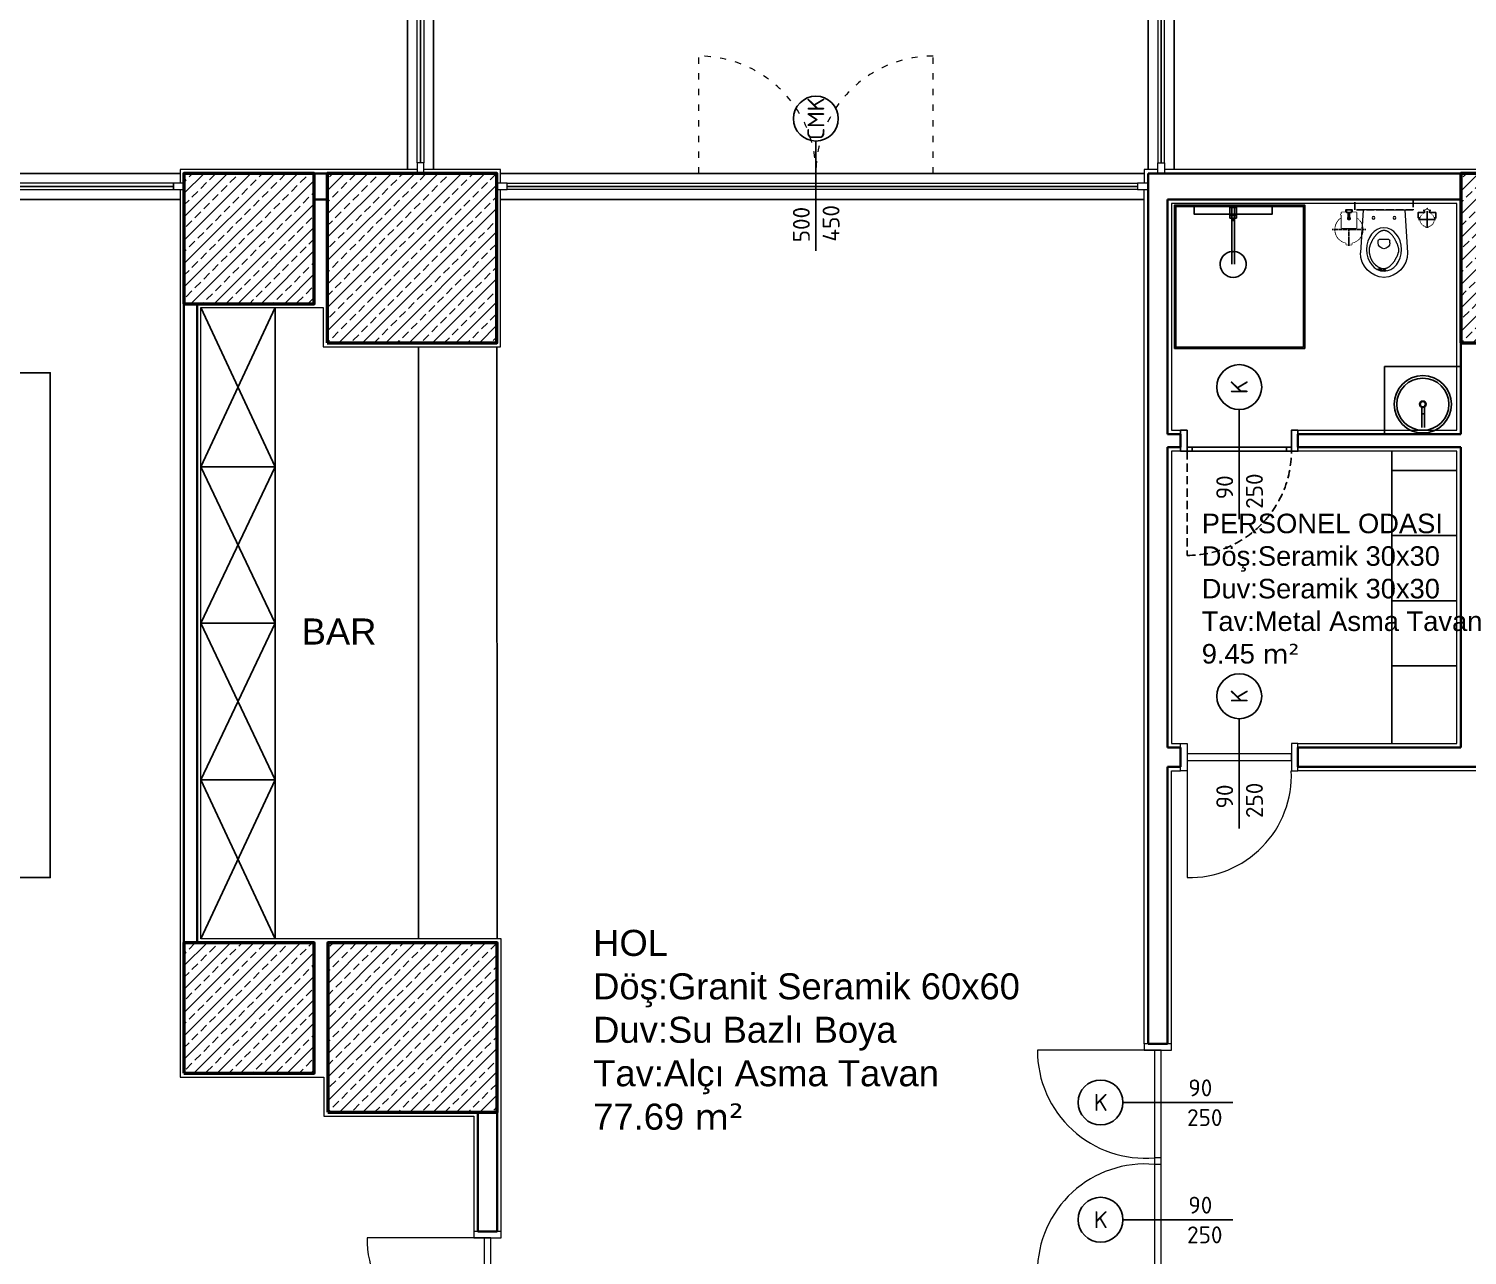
# Model space of a CAD drawing. Header units: millimetres. Extents: x 1443065 to 1517367, y 3763150 to 3779068.
# Drawn here: x 1500924 to 1502028, y 3768617 to 3769558 of the extents above; entities that cross this region are included whole.
import ezdxf
from ezdxf.enums import TextEntityAlignment as Align

# ---------------------------------------------------------------- set-up
doc = ezdxf.new("R2010")
doc.units = ezdxf.units.MM
doc.set_wipeout_variables(frame=1)
for name, pattern in [('ACAD_ISO02W100', [15, 12, -3]), ('ACAD_ISO03W100', [30, 12, -18]), ('HIDDEN', [9.525, 6.35, -3.175]), ('HIDDEN2', [0.1875, 0.125, -0.0625])]:
    doc.linetypes.add(name, pattern=pattern)
for name, color, linetype in [('1 tefriş 2', 8, 'Continuous'), ('1 vitrifiye', 141, 'Continuous'), ('1-Tefriş', 51, 'Continuous'), ('HATCH 1', 253, 'Continuous'), ('HIDDEN', 124, 'HIDDEN'), ('m-DOG_', 4, 'Continuous'), ('m-DOG_gor', 8, 'Continuous'), ('m-TAR_duvar', 8, 'Continuous'), ('m-TFR_vitrifiye', 1, 'Continuous'), ('m-YAZ_poz', 7, 'Continuous'), ('SANITARY', 152, 'Continuous'), ('SANITARY 1', 124, 'Continuous')]:
    doc.layers.add(name, color=color, linetype=linetype)
for name, color, linetype, lineweight in [('DUVAR', 2, 'Continuous', 35), ('MAHAL', 52, 'Continuous', 13), ('MERDIVEN', 4, 'Continuous', 20), ('SIVA', 3, 'Continuous', 9), ('TASIYICI', 170, 'Continuous', 50), ('TEFRIS', 165, 'Continuous', 15)]:
    doc.layers.add(name, color=color, linetype=linetype, lineweight=lineweight)
doc.styles.add('mono', font='isocpeur.ttf')
doc.styles.get("Standard").update_dxf_attribs({"font": 'arial.ttf'})
pattern_1 = [(45, (78491.543, -87954.948), (-8.98025612, 8.98025612), []), (45, (78500.523, -87954.948), (-8.98025612, 8.98025612), [6.35, -3.175])]

# ---------------------------------------------------------------- blocks, each defined once
blk = doc.blocks.new('m-penpoz')
blk.add_line((0, -1.625), (0, 0))
blk.add_circle((0, 0.332), 0.332)
blk.add_attdef('POZNO', text='', height=0.18).set_placement((0, 0.332), align=Align.MIDDLE)
blk.add_attdef('WIDTH', text='', height=0.18, rotation=90).set_placement((0, -1.625), align=Align.BOTTOM_LEFT)
blk.add_attdef('HEIGHT', text='', height=0.18, rotation=90).set_placement((0.069, -1.625), align=Align.TOP_LEFT)
blk = doc.blocks.new('A$C00621B5F')
at = {"layer": 'HATCH 1'}
for points in [[(57, -100), (-57, -100)], [(57, -101), (-57, -101)], [(57, -102), (-57, -102)], [(57, -104), (-57, -104)], [(57, -107), (-57, -107)], [(57, -110), (-57, -110)], [(57, -115), (-57, -115)], [(57, -122), (-57, -122)]]:
    blk.add_lwpolyline(points, dxfattribs=at)
at = {"layer": 'SANITARY'}
blk.add_lwpolyline([(-20, -20), (-20, 0), (20, 0), (20, -20), (57, -20), (57, -140), (-57, -140), (-57, -40), (-59, -40, -1), (-59, -32), (-57, -32), (-57, -20)], format="xyb", close=True, dxfattribs=at)
at = {"layer": 'SANITARY 1'}
for points in [[(-20, -20), (-20, -20), (-20, 0), (20, 0), (20, -20), (0, -20)], [(-59, -32), (-57, -32)], [(-59, -40), (-57, -40)], [(-57, -32), (-19, -32)], [(-19, -40), (-57, -40)], [(-2, -53), (0, -20), (0, -10), (-20, -10), (-20, -20), (-18, -53)], [(-1, -32), (54, -32), (54, -40), (-1, -40)]]:
    blk.add_lwpolyline(points, dxfattribs=at)
blk.add_circle((-10, -62), 12.5, dxfattribs=at)
blk.add_arc((-59, -36), 4, 90, 270, dxfattribs=at)
blk.add_wipeout([(-57, -20), (-20, -20), (-20, -10), (-20, 0), (20, 0), (20, -20), (57, -20), (57, -140), (-57, -140), (-57, -40), (-59, -40), (-60, -40), (-60, -40), (-61, -39), (-61, -39), (-62, -39), (-62, -38), (-62, -38), (-63, -37), (-63, -37), (-63, -36), (-63, -35), (-63, -35), (-62, -34), (-62, -34), (-62, -33), (-61, -33), (-61, -32), (-60, -32), (-60, -32), (-59, -32), (-57, -32)]).dxf.layer = 'SANITARY 1'
blk = doc.blocks.new('A$C34477918')
at = {"layer": 'SANITARY'}
blk.add_lwpolyline([(-48, 25), (0, 25), (0, -25), (-48, -25, -0.804346), (-253, -20), (-265, -20), (-265, 20), (-253, 20, -0.804515), (-48, 25)], format="xyb", close=True, dxfattribs=at)
at = {"layer": 'SANITARY 1'}
blk.add_lwpolyline([(-265, 20), (-253, 20, 0.087238), (-253, -20), (-265, -20)], format="xyb", close=True, dxfattribs=at)
blk.add_lwpolyline([(-48, 25, 0.784465), (-48, 25), (0, 25), (0, -25), (-48, -25)], format="xyb", dxfattribs=at)
blk.add_arc((-150, 0), 105, 346.2259, 13.7741, dxfattribs=at)
at = {"color": 124}
for points in [[(-253, 20), (-254, 16), (-254, 12), (-255, 8), (-255, 4), (-255, 0), (-255, -3), (-255, -6), (-254, -10), (-254, -14), (-253, -17), (-253, -20), (-265, -20), (-265, 20)], [(-48, 25), (-47, 19), (-46, 13), (-45, 6), (-45, 0), (-45, -6), (-46, -12), (-46, -17), (-48, -25), (0, -25), (0, 25)]]:
    blk.add_wipeout(points, dxfattribs=at).dxf.layer = 'SANITARY'
at = {"color": 21}
blk.add_wipeout([(-45, 0), (-46, 13), (-48, 26), (-52, 38), (-57, 50), (-64, 61), (-72, 71), (-82, 80), (-92, 88), (-103, 94), (-115, 99), (-128, 103), (-140, 105), (-153, 105), (-166, 104), (-179, 101), (-191, 97), (-203, 91), (-213, 84), (-223, 75), (-232, 66), (-239, 55), (-245, 44), (-250, 32), (-253, 19), (-255, 6), (-255, -6), (-253, -19), (-250, -32), (-245, -44), (-239, -55), (-232, -66), (-223, -75), (-213, -84), (-203, -91), (-191, -97), (-179, -101), (-166, -104), (-153, -105), (-140, -105), (-128, -103), (-115, -99), (-103, -94), (-92, -88), (-82, -80), (-72, -71), (-64, -61), (-57, -50), (-52, -38), (-48, -26), (-46, -13)], dxfattribs=at).dxf.layer = 'SANITARY'
at = {"layer": 'HIDDEN'}
for points in [[(-150, 130), (-150, -130)], [(-24, 0), (-276, 0)]]:
    blk.add_lwpolyline(points, dxfattribs=at)
blk = doc.blocks.new('A$C168D751E')
blk.add_wipeout([(0, 0), (17, 0), (18, 0), (18, 0), (19, 0), (19, -1), (19, -1), (20, -2), (20, -2), (20, -2), (20, -3), (20, -4), (20, -15), (56, -15), (57, -14), (59, -12), (60, -11), (62, -10), (63, -10), (65, -10), (66, -10), (68, -11), (70, -11), (71, -12), (72, -13), (73, -14), (74, -15), (74, -16), (75, -17), (75, -19), (75, -21), (75, -23), (74, -24), (73, -26), (72, -27), (71, -28), (69, -29), (68, -30), (67, -30), (65, -30), (64, -30), (62, -30), (61, -29), (60, -28), (59, -28), (58, -27), (57, -26), (57, -26), (56, -25), (20, -25), (20, -37), (20, -38), (19, -39), (18, -40), (18, -40), (17, -40), (0, -40)]).dxf.layer = 'SANITARY 1'
at = {"layer": 'SANITARY'}
blk.add_lwpolyline([(0, 0), (0, -40), (17, -40, 0.391502), (20, -37), (20, -25), (56, -25, 3.732498), (56, -15), (20, -15), (20, -4, 0.457252), (17, 0)], format="xyb", close=True, dxfattribs=at)
at = {"layer": 'SANITARY 1'}
blk.add_lwpolyline([(17, 0), (0, 0), (0, -40), (17, -40, 0.414214), (20, -37), (20, -3, 0.414214)], format="xyb", close=True, dxfattribs=at)
for points in [[(20, -15), (56, -15)], [(20, -25), (56, -25)]]:
    blk.add_lwpolyline(points, dxfattribs=at)
blk.add_circle((65, -20), 5, dxfattribs=at)
blk.add_arc((65, -20), 10, 209.9966, 150.0034, dxfattribs=at)
blk = doc.blocks.new('wc k')
at = {"layer": '1-Tefriş', "linetype": 'HIDDEN2', "ltscale": 0.5}
blk.add_line((431501.1, 73803.4, 1380.7), (431492.1, 73803.4, 1380.7), dxfattribs=at)
at = {"layer": '1-Tefriş'}
for points, elevation in [([(431496, 73810.2), (431496, 73804.6)], 1380.7), ([(431496, 73802.2), (431496, 73796.6), (431500.2, 73796.6), (431500.2, 73810.2), (431496, 73810.2)], 1380.7), ([(431494, 73800.9), (431495, 73800.9), (431495, 73805.7), (431494, 73805.7)], 0), ([(431495, 73802.2), (431497, 73802.2), (431497, 73804.6), (431495, 73804.6)], 0)]:
    blk.add_lwpolyline(points, dxfattribs=dict(at, elevation=elevation))
blk = doc.blocks.new('klozet2')
at = {"layer": '1 vitrifiye', "color": 4, "linetype": 'Continuous', "lineweight": 0}
for p, q in [((0, 16), (-33, 18)), ((0, 0), (0, 16)), ((-25.3, 4.5), (-23.6, 4.5)), ((-22.6, -3.5), (-22.6, 3.5)), ((-25.3, -4.5), (-23.6, -4.5))]:
    blk.add_line(p, q, dxfattribs=at)
blk.add_circle((-6.2, 8), 1.07, dxfattribs=at)
for centre, radius, start, end in [((-33.1, -0.9), 18.9, 89.5656, 177.338), ((-25.3, 0), 4.5, 90, 180), ((-25.3, 0), 4.5, 180, 270), ((-23.6, 3.5), 1, 0, 90), ((-23.6, -3.5), 1, 270, 0)]:
    blk.add_arc(centre, radius, start, end, dxfattribs=at)
at = {"layer": '1-Tefriş', "xscale": -1}
blk.add_blockref('wc k', (431494, -73770.3, -1380.7), dxfattribs=at)
at = {"layer": 'SANITARY', "color": 65, "xscale": 0.1, "yscale": 0.1, "zscale": 0.1, "rotation": 359.9999658251877}
blk.add_blockref('A$C34477918', (-0.1, -26.9), dxfattribs=at)
at = {"layer": '1 vitrifiye', "color": 4, "linetype": 'Continuous', "lineweight": 0}
blk.add_circle((-6.2, -8), 1.07, dxfattribs=at)
blk.add_arc((-33.1, 0.9), 18.9, 182.662, 270.4344, dxfattribs=at)
blk.add_ellipse((-30.4, 0), major_axis=(-16.6, 0.1), ratio=0.812391, dxfattribs=at)
at = {"layer": 'TEFRIS', "color": 4, "linetype": 'Continuous'}
blk.add_lwpolyline([(-45, 0), (-45, 0.1), (-45, 0.3), (-45, 0.4), (-45, 0.6), (-45, 0.7), (-44.9, 0.9), (-44.9, 1), (-44.9, 1.1), (-44.8, 1.3), (-44.8, 1.4), (-44.8, 1.6), (-44.7, 1.7), (-44.7, 1.8), (-44.6, 2), (-44.6, 2.1), (-44.5, 2.2), (-44.5, 2.4), (-44.4, 2.5), (-44.4, 2.7), (-44.3, 2.8), (-44.2, 2.9), (-44.1, 3.1), (-44.1, 3.2), (-44, 3.3), (-43.9, 3.5), (-43.8, 3.6), (-43.7, 3.7), (-43.7, 3.8), (-43.6, 4), (-43.5, 4.1), (-43.4, 4.2), (-43.3, 4.4), (-43.2, 4.5), (-43.1, 4.6), (-43, 4.7), (-42.9, 4.9), (-42.8, 5), (-42.7, 5.1), (-42.4, 5.3), (-42.2, 5.6), (-42, 5.8), (-41.7, 6.1), (-41.5, 6.3), (-41.2, 6.5), (-40.9, 6.7), (-40.7, 7), (-40.4, 7.2), (-40.1, 7.4), (-39.8, 7.6), (-39.6, 7.8), (-39.3, 8), (-39, 8.2), (-38.7, 8.4), (-38.4, 8.5), (-38.1, 8.7), (-37.8, 8.9), (-37.5, 9.1), (-37.2, 9.2), (-36.9, 9.4), (-36.6, 9.5), (-36.3, 9.7), (-36.1, 9.8), (-35.8, 10), (-35.5, 10.1), (-35.2, 10.2), (-34.9, 10.4), (-34.6, 10.5), (-34.4, 10.6), (-34.1, 10.7), (-33.9, 10.8), (-33.6, 10.9), (-33.3, 11), (-33.1, 11), (-32.9, 11.1), (-32.6, 11.2), (-32.4, 11.2), (-32.2, 11.3), (-32, 11.3), (-31.8, 11.4), (-31.6, 11.4), (-31.4, 11.4), (-31.3, 11.4), (-31.1, 11.4), (-30.9, 11.5), (-30.8, 11.4), (-30.6, 11.4), (-30.4, 11.4), (-30.2, 11.4), (-30, 11.3), (-29.7, 11.3), (-29.5, 11.3), (-29.3, 11.2), (-29, 11.1), (-28.8, 11.1), (-28.5, 11), (-28.2, 10.9), (-27.9, 10.8), (-27.6, 10.7), (-27.3, 10.6), (-27, 10.5), (-26.7, 10.4), (-26.4, 10.3), (-26.1, 10.2), (-25.8, 10), (-25.5, 9.9), (-25.2, 9.7), (-24.8, 9.6), (-24.5, 9.4), (-24.2, 9.3), (-23.9, 9.1), (-23.5, 8.9), (-23.2, 8.8), (-22.9, 8.6), (-22.6, 8.4), (-22.3, 8.2), (-21.9, 8), (-21.6, 7.8), (-21.3, 7.6), (-21, 7.4), (-20.7, 7.2), (-20.4, 7), (-20.1, 6.7), (-19.8, 6.5), (-19.5, 6.3), (-19.3, 6.1), (-19, 5.8), (-18.9, 5.7), (-18.7, 5.6), (-18.6, 5.4), (-18.5, 5.3), (-18.4, 5.2), (-18.2, 5.1), (-18.1, 4.9), (-18, 4.8), (-17.9, 4.7), (-17.8, 4.6), (-17.7, 4.4), (-17.6, 4.3), (-17.5, 4.2), (-17.4, 4), (-17.3, 3.9), (-17.2, 3.8), (-17.1, 3.6), (-17, 3.5), (-16.9, 3.4), (-16.8, 3.2), (-16.7, 3.1), (-16.7, 2.9), (-16.6, 2.8), (-16.5, 2.7), (-16.4, 2.5), (-16.4, 2.4), (-16.3, 2.2), (-16.3, 2.1), (-16.2, 1.9), (-16.2, 1.8), (-16.1, 1.6), (-16.1, 1.5), (-16, 1.4), (-16, 1.2), (-16, 1.1), (-15.9, 0.9), (-15.9, 0.8), (-15.9, 0.6), (-15.9, 0.5), (-15.9, 0.3), (-15.9, 0.2), (-15.9, 0), (-15.9, -0.1), (-15.9, -0.3), (-15.9, -0.4), (-15.9, -0.6), (-15.9, -0.7), (-15.9, -0.9), (-16, -1), (-16, -1.2), (-16, -1.3), (-16.1, -1.5), (-16.1, -1.6), (-16.1, -1.7), (-16.2, -1.9), (-16.2, -2), (-16.3, -2.2), (-16.3, -2.3), (-16.4, -2.4), (-16.5, -2.6), (-16.5, -2.7), (-16.6, -2.9), (-16.7, -3), (-16.8, -3.1), (-16.8, -3.3), (-16.9, -3.4), (-17, -3.5), (-17.1, -3.7), (-17.2, -3.8), (-17.3, -3.9), (-17.4, -4.1), (-17.5, -4.2), (-17.6, -4.3), (-17.7, -4.5), (-17.8, -4.6), (-17.9, -4.7), (-18, -4.8), (-18.1, -5), (-18.2, -5.1), (-18.3, -5.2), (-18.4, -5.3), (-18.6, -5.5), (-18.8, -5.7), (-19.1, -5.9), (-19.3, -6.2), (-19.6, -6.4), (-19.9, -6.6), (-20.1, -6.9), (-20.4, -7.1), (-20.7, -7.3), (-21, -7.5), (-21.3, -7.7), (-21.6, -7.9), (-21.9, -8.1), (-22.2, -8.3), (-22.5, -8.5), (-22.8, -8.7), (-23.1, -8.8), (-23.4, -9), (-23.7, -9.2), (-24, -9.3), (-24.3, -9.5), (-24.7, -9.7), (-25, -9.8), (-25.3, -9.9), (-25.6, -10.1), (-25.9, -10.2), (-26.2, -10.3), (-26.4, -10.4), (-26.7, -10.6), (-27, -10.7), (-27.3, -10.8), (-27.6, -10.9), (-27.8, -10.9), (-28.1, -11), (-28.4, -11.1), (-28.6, -11.2), (-28.8, -11.2), (-29.1, -11.3), (-29.3, -11.3), (-29.5, -11.4), (-29.7, -11.4), (-29.9, -11.4), (-30.1, -11.4), (-30.3, -11.5), (-30.4, -11.5), (-30.6, -11.5), (-30.9, -11.5), (-31.1, -11.4), (-31.4, -11.4), (-31.6, -11.4), (-31.8, -11.4), (-32.1, -11.4), (-32.3, -11.4), (-32.5, -11.4), (-32.7, -11.3), (-33, -11.3), (-33.2, -11.3), (-33.4, -11.2), (-33.6, -11.2), (-33.8, -11.2), (-34, -11.1), (-34.2, -11.1), (-34.4, -11), (-34.6, -11), (-34.8, -11), (-35, -10.9), (-35.2, -10.9), (-35.4, -10.8), (-35.6, -10.7), (-35.8, -10.7), (-36, -10.6), (-36.1, -10.6), (-36.3, -10.5), (-36.5, -10.4), (-36.7, -10.4), (-36.8, -10.3), (-37, -10.2), (-37.2, -10.2), (-37.3, -10.1), (-37.5, -10), (-37.7, -10), (-37.8, -9.9), (-38, -9.8), (-38.1, -9.7), (-38.3, -9.7), (-38.4, -9.6), (-38.6, -9.5), (-38.9, -9.3), (-39.2, -9.2), (-39.4, -9), (-39.7, -8.8), (-39.9, -8.6), (-40.2, -8.5), (-40.4, -8.3), (-40.7, -8.1), (-40.9, -7.9), (-41.1, -7.7), (-41.3, -7.5), (-41.5, -7.3), (-41.7, -7.1), (-41.9, -6.9), (-42.1, -6.8), (-42.2, -6.6), (-42.4, -6.4), (-42.6, -6.2), (-42.7, -6), (-42.8, -5.8), (-43, -5.6), (-43.1, -5.5), (-43.2, -5.3), (-43.4, -5.1), (-43.5, -4.9), (-43.6, -4.8), (-43.7, -4.6), (-43.8, -4.4), (-43.9, -4.3), (-43.9, -4.1), (-44, -4), (-44.1, -3.9), (-44.2, -3.6), (-44.3, -3.4), (-44.4, -3.2), (-44.5, -3), (-44.5, -2.9), (-44.6, -2.8), (-44.8, -2.2), (-44.9, -1.6), (-45.1, -1.1), (-45.3, -0.7), (-45.4, -0.3), (-45.6, 0.1), (-45.6, 0.3), (-45.7, 0.4), (-45.8, 0.5), (-45.8, 0.7), (-45.9, 0.8), (-45.9, 0.9), (-46, 1), (-46, 1.1), (-46.1, 1.1), (-46.1, 1.2), (-46.2, 1.3), (-46.2, 1.3), (-46.3, 1.3), (-46.3, 1.4), (-46.3, 1.4), (-46.4, 1.4), (-46.4, 1.4), (-46.4, 1.4), (-46.5, 1.4), (-46.5, 1.4), (-46.5, 1.3), (-46.5, 1.3), (-46.5, 1.3), (-46.6, 1.2), (-46.6, 1.2), (-46.6, 1.1), (-46.6, 1.1), (-46.6, 1), (-46.6, 0.9), (-46.6, 0.8), (-46.6, 0.7), (-46.6, 0.5), (-46.6, 0.3), (-46.6, 0), (-46.6, -0.2), (-46.6, -0.4), (-46.6, -0.7), (-46.5, -0.9), (-46.5, -1.2), (-46.5, -1.5), (-46.4, -1.7), (-46.4, -2), (-46.3, -2.2), (-46.3, -2.5), (-46.2, -2.8), (-46.2, -3), (-46.1, -3.2), (-46.1, -3.5), (-46, -3.7), (-46, -3.9), (-45.9, -4), (-45.8, -4.2), (-45.8, -4.3), (-45.8, -4.3), (-45.7, -4.4), (-45.7, -4.5), (-45.7, -4.5), (-45.7, -4.5), (-45.6, -4.6), (-45.6, -4.6), (-45.6, -4.6), (-45.5, -4.7), (-45.5, -4.7), (-45.5, -4.7), (-45.5, -4.7), (-45.4, -4.6), (-45.4, -4.6), (-45.4, -4.6), (-45.4, -4.5), (-45.3, -4.5), (-45.3, -4.4), (-45.3, -4.4), (-45.3, -4.3), (-45.2, -4.2), (-45.2, -4.1), (-45.2, -4), (-45.2, -3.9), (-45.2, -3.7), (-45.1, -3.6), (-45.1, -3.4), (-45.1, -3.3), (-45.1, -3.1), (-45.1, -2.7), (-45, -2.3), (-45, -1.8), (-45, -1.2), (-45, -0.7), (-45, 0)], close=True, dxfattribs=at)
at = {"layer": 'SANITARY', "color": 65}
for name, p, xscale, yscale, zscale, rotation in [('A$C34477918', (0.1, 33.1, -1380.7), 0.05, 0.05, 0.05, 359.9999658251877), ('A$C00621B5F', (0, -26.9), -0.1, 0.1, 0.1, 269.9999658251876)]:
    blk.add_blockref(name, p, dxfattribs=dict(at, xscale=xscale, yscale=yscale, zscale=zscale, rotation=rotation))
at = {"layer": '1 vitrifiye', "color": 4, "linetype": 'Continuous', "lineweight": 0}
for p, q in [((0, 0), (0, -16)), ((0, -16), (-33, -18))]:
    blk.add_line(p, q, dxfattribs=at)
at = {"layer": 'SANITARY', "color": 124, "xscale": -0.1, "yscale": 0.1, "zscale": 0.1}
blk.add_blockref('A$C168D751E', (0, -24.9), dxfattribs=at)
at = {"layer": '1 vitrifiye', "color": 4, "linetype": 'ACAD_ISO02W100', "ltscale": 0.5}
blk.add_lwpolyline([(0, -22.5), (8, -22.5), (8, 22.5), (0, 22.5)], close=True, dxfattribs=at)
blk = doc.blocks.new('90lık Kqpı')
at = {"layer": 'm-DOG_', "linetype": 'HIDDEN'}
blk.add_line((-8, -5), (-88, -5), dxfattribs=at)
at = {"layer": 'm-DOG_'}
for p, q in [((-5, -8.8), (-8, -8.8)), ((-5, -81.2), (-8, -81.2))]:
    blk.add_line(p, q, dxfattribs=at)
for points in [[(8, 0), (8, -5), (-8, -5), (-8, 0)], [(-8, -5), (-8, -85), (-5, -85), (-5, -5)], [(8, -90), (8, -85), (-8, -85), (-8, -90)]]:
    blk.add_lwpolyline(points, close=True, dxfattribs=at)
at = {"layer": 'm-DOG_', "linetype": 'HIDDEN'}
blk.add_arc((-8, -5), 80, 180, 270, dxfattribs=at)

msp = doc.modelspace()

# ---------------------------------------------------------------- hatches: boundary and pattern name
at = {"layer": 'm-TAR_duvar'}
h = msp.add_hatch(dxfattribs=at)
h.set_pattern_fill('ANSI33', color=256, scale=2)
h.set_pattern_definition(pattern_1)
h.paths.add_polyline_path([(1501043.5, 3769347.1), (1501143.5, 3769347.1), (1501143.5, 3769447.1), (1501043.5, 3769447.1)])
h = msp.add_hatch(dxfattribs=at)
h.set_pattern_fill('ANSI33', color=256, scale=2)
h.set_pattern_definition([(45, (78491.543, -87954.948), (-8.98025612, 8.98025612), []), (45, (78500.523, -87954.948), (-8.98025612, 8.98025612), [6.35, -3.175])])
h.paths.add_polyline_path([(1501153.2, 3769317.1), (1501283.6, 3769317.1), (1501283.4, 3769447.1), (1501153.2, 3769447.1)])
h = msp.add_hatch(dxfattribs=at)
h.set_pattern_fill('ANSI33', color=256, scale=2)
h.set_pattern_definition(pattern_1)
h.paths.add_polyline_path([(1501153.2, 3769317.1), (1501283.6, 3769317.1), (1501283.4, 3769447.1), (1501153.2, 3769447.1)])
h = msp.add_hatch(dxfattribs=at)
h.set_pattern_fill('ANSI33', color=256, scale=2)
h.set_pattern_definition([(45, (79361.977, -87954.949), (-8.98025612, 8.98025612), []), (45, (79370.957, -87954.949), (-8.98025612, 8.98025612), [6.35, -3.175])])
h.paths.add_polyline_path([(1502023.4, 3769317.1), (1502153.8, 3769317.1), (1502153.8, 3769447.1), (1502023.4, 3769447.1)])
h = msp.add_hatch(dxfattribs=at)
h.set_pattern_fill('ANSI33', color=256, scale=2)
h.set_pattern_definition(pattern_1)
h.paths.add_polyline_path([(1501043.5, 3768756.6), (1501143.5, 3768756.6), (1501143.5, 3768856.6), (1501043.5, 3768856.6)])
h = msp.add_hatch(dxfattribs=at)
h.set_pattern_fill('ANSI33', color=256, scale=2)
h.set_pattern_definition([(45, (78491.978, -88545.454), (-8.98025612, 8.98025612), []), (45, (78500.958, -88545.454), (-8.98025612, 8.98025612), [6.35, -3.175])])
h.paths.add_polyline_path([(1501153.6, 3768726.6), (1501283.8, 3768726.6), (1501283.8, 3768856.6), (1501153.6, 3768856.6)])
h = msp.add_hatch(dxfattribs=at)
h.set_pattern_fill('ANSI33', color=256, scale=2)
h.set_pattern_definition([(45, (78491.978, -88545.454), (-8.98025612, 8.98025612), []), (45, (78500.958, -88545.454), (-8.98025612, 8.98025612), [6.35, -3.175])])
h.paths.add_polyline_path([(1501153.6, 3768726.6), (1501283.8, 3768726.6), (1501283.8, 3768856.6), (1501153.6, 3768856.6)])

# ---------------------------------------------------------------- linework, layer by layer
for p, q in [((1501964.9, 3769299), (1502023.4, 3769299)), ((1501964.9, 3769246.9), (1501964.9, 3769299))]:
    msp.add_line(p, q)
at = {"layer": '1 tefriş 2'}
for p, q in [((1501993.6, 3769252.2), (1501993.6, 3769267.5)), ((1501995.6, 3769252.2), (1501995.6, 3769267.5)), ((1501995.6, 3769262.5), (1501993.6, 3769262.5))]:
    msp.add_line(p, q, dxfattribs=at)
for radius in [22, 20, 2.5, 2]:
    msp.add_circle((1501994.3, 3769269.9), radius, dxfattribs=at)
at = {"layer": 'DUVAR'}
for p, q in [((1501143.3, 3769447.1), (1501153.3, 3769447.1)), ((1501783.4, 3769447.1), (1502053.3, 3769447.1)), ((1501783.4, 3769447.1), (1502023.4, 3769447.1)), ((1501143.3, 3769427.1), (1501153.3, 3769427.1)), ((1501798.4, 3769427.1), (1502023.4, 3769427.1)), ((1502023.4, 3769427.1), (1501798.4, 3769427.1)), ((1501798.4, 3769427.1), (1501798.4, 3769246.9)), ((1501798.4, 3769427.1), (1501798.4, 3769246.9)), ((1501043.3, 3768856.6), (1501043.3, 3769347.1)), ((1501053.3, 3768856.6), (1501053.3, 3769347.1)), ((1502023.4, 3769246.9), (1502023.4, 3769317.1)), ((1501798.4, 3769246.9), (1501808.4, 3769246.9)), ((1501808.4, 3769246.9), (1501808.4, 3769236.9)), ((1501898.4, 3769246.9), (1501898.4, 3769236.9)), ((1501898.4, 3769246.9), (1502023.4, 3769246.9)), ((1501798.4, 3769236.9), (1501798.4, 3769106.6)), ((1501798.4, 3769236.9), (1501798.4, 3769006.6)), ((1501798.4, 3769236.9), (1501808.4, 3769236.9)), ((1501898.4, 3769236.9), (1502023.4, 3769236.9)), ((1502023.4, 3769006.6), (1502023.4, 3769236.9)), ((1501808.4, 3769006.6), (1501808.4, 3768991.6)), ((1501898.4, 3769006.6), (1501898.4, 3768991.6)), ((1501798.4, 3768991.6), (1501798.4, 3768983.7)), ((1501783.4, 3768779.1), (1501798.4, 3768779.1)), ((1501268.8, 3768635.1), (1501268.8, 3768726.6)), ((1501283.8, 3768635.1), (1501283.8, 3768726.6)), ((1501268.8, 3768635.1), (1501283.8, 3768635.1))]:
    msp.add_line(p, q, dxfattribs=at)
for points in [[(1501783.4, 3768779.1), (1501783.4, 3769447.1)], [(1501798.4, 3769006.6), (1501808.4, 3769006.6)], [(1501898.4, 3769006.6), (1502023.4, 3769006.6)], [(1501798.4, 3768991.6), (1501798.4, 3768779.1)], [(1501808.4, 3768991.6), (1501798.4, 3768991.6)], [(1502554.2, 3768991.6), (1501898.4, 3768991.6)]]:
    msp.add_lwpolyline(points, dxfattribs=at)
at = {"layer": 'm-DOG_gor', "linetype": 'Continuous'}
for p, q in [((1501214.8, 3769921.1), (1501214.8, 3769450.1)), ((1501234.8, 3769921.1), (1501234.8, 3769450.1)), ((1501783.4, 3769450.1), (1501783.4, 3769924.1)), ((1501783.4, 3769450.1), (1501783.4, 3769924.1)), ((1501793.4, 3769455.1), (1501793.4, 3769919.1)), ((1501793.4, 3769455.1), (1501793.4, 3769919.1)), ((1501803.4, 3769450.1), (1501803.4, 3769924.1)), ((1501803.4, 3769450.1), (1501803.4, 3769924.1)), ((1501224.8, 3769916.1), (1501224.8, 3769455.1)), ((1501040.3, 3769447.1), (1500458.2, 3769447.1)), ((1501780.4, 3769447.1), (1501286.4, 3769447.1)), ((1501780.4, 3769447.1), (1501286.4, 3769447.1)), ((1501035.3, 3769437.1), (1500463.2, 3769437.1)), ((1501775.4, 3769437.1), (1501291.2, 3769437.1)), ((1501775.4, 3769437.1), (1501291.2, 3769437.1)), ((1501040.3, 3769427.1), (1500458.2, 3769427.1)), ((1501780.4, 3769427.1), (1501286.4, 3769427.1)), ((1501780.4, 3769427.1), (1501286.4, 3769427.1))]:
    msp.add_line(p, q, dxfattribs=at)
at = {"layer": 'm-TFR_vitrifiye'}
for p, q in [((1501056.3, 3769344.1), (1501113.3, 3769221.8)), ((1501056.3, 3769221.8), (1501113.3, 3769344.1)), ((1501113.3, 3768859.6), (1501113.3, 3769344.1)), ((1501223.4, 3769314.1), (1501223.4, 3768859.6)), ((1501223.4, 3769314.1), (1501223.4, 3768859.6)), ((1501283.4, 3769314.1), (1501283.6, 3768859.6)), ((1501283.4, 3769314.1), (1501283.6, 3768859.6)), ((1501970.4, 3769233.9), (1501970.4, 3769009.6)), ((1501113.3, 3769221.8), (1501056.3, 3769221.8)), ((1501056.3, 3769221.8), (1501113.3, 3769101.8)), ((1501056.3, 3769101.8), (1501113.3, 3769221.8)), ((1501970.4, 3769219.1), (1502020.4, 3769219.1)), ((1501970.4, 3769169.1), (1502020.4, 3769169.1)), ((1501970.4, 3769169.1), (1502020.4, 3769169.1)), ((1501970.4, 3769119.1), (1502020.4, 3769119.1)), ((1501970.4, 3769119.1), (1502020.4, 3769119.1)), ((1501113.3, 3769101.8), (1501056.3, 3769101.8)), ((1501056.3, 3769101.8), (1501113.3, 3768981.8)), ((1501056.3, 3768981.8), (1501113.3, 3769101.8)), ((1501970.4, 3769069.1), (1502020.4, 3769069.1)), ((1501973.4, 3769006.6), (1501973.4, 3769006.6)), ((1501113.3, 3768981.8), (1501056.3, 3768981.8)), ((1501056.3, 3768981.8), (1501113.3, 3768859.6)), ((1501056.3, 3768859.6), (1501113.3, 3768981.8))]:
    msp.add_line(p, q, dxfattribs=at)
for points in [[(1501903.7, 3769312.8), (1501903.7, 3769422.8), (1501803.7, 3769422.8), (1501803.7, 3769312.8)], [(1501902.7, 3769313.8), (1501902.7, 3769421.8), (1501804.7, 3769421.8), (1501804.7, 3769313.8)], [(1501818.7, 3769421.8), (1501818.7, 3769415.8), (1501878.7, 3769415.8), (1501878.7, 3769421.8)], [(1501851.2, 3769420.8), (1501851.2, 3769412.8), (1501846.2, 3769412.8), (1501846.2, 3769420.8)], [(1499730.6, 3769294.1), (1500940.6, 3769294.1), (1500940.6, 3768906.6), (1499730.6, 3768906.6)], [(1500710.6, 3769294.1), (1500940.6, 3769294.1), (1500940.6, 3768906.6), (1500710.6, 3768906.6)]]:
    msp.add_lwpolyline(points, close=True, dxfattribs=at)
for points in [[(1501847.7, 3769377.3), (1501847.7, 3769421.8), (1501849.7, 3769421.8), (1501849.7, 3769377.3)], [(1501851.2, 3769415.3), (1501846.2, 3769415.3)], [(1501851.2, 3769414.8), (1501846.2, 3769414.8)]]:
    msp.add_lwpolyline(points, dxfattribs=at)
msp.add_lwpolyline([(1501848.7, 3769410.8), (1501848.6, 3769410.8, -0.414214), (1501848.4, 3769411), (1501848.4, 3769412.8), (1501848.9, 3769412.8), (1501848.9, 3769411, -0.414214)], format="xyb", close=True, dxfattribs=at)
for centre, radius, start, end in [((1501848.7, 3769377.3), 10, 95.7392, 84.2608), ((1501848.7, 3769388), 1, 180, 360)]:
    msp.add_arc(centre, radius, start, end, dxfattribs=at)
at = {"layer": 'MERDIVEN', "linetype": 'ACAD_ISO03W100', "ltscale": 0.4}
for p, q in [((1501438.4, 3769447.1), (1501438.4, 3769537.1)), ((1501438.4, 3769447.1), (1501438.4, 3769537.1)), ((1501618.4, 3769447.1), (1501618.4, 3769537.1)), ((1501618.4, 3769447.1), (1501618.4, 3769537.1))]:
    msp.add_line(p, q, dxfattribs=at)
at = {"layer": 'MERDIVEN'}
for p, q in [((1501813.4, 3768988.6), (1501813.4, 3768906.6)), ((1501788.4, 3768774.1), (1501698.4, 3768774.1)), ((1501273.8, 3768630.1), (1501183.8, 3768630.1))]:
    msp.add_line(p, q, dxfattribs=at)
for points in [[(1501790.9, 3769455.1), (1501795.9, 3769455.1), (1501795.9, 3769919.1), (1501790.9, 3769919.1)], [(1501790.9, 3769455.1), (1501795.9, 3769455.1), (1501795.9, 3769919.1), (1501790.9, 3769919.1)], [(1501222.3, 3769455.1), (1501222.3, 3769916.1), (1501227.3, 3769916.1), (1501227.3, 3769455.1)], [(1501227.3, 3769447.1), (1501227.3, 3769455.1), (1501222.3, 3769455.1), (1501222.3, 3769447.1)], [(1501227.3, 3769447.1), (1501227.3, 3769455.1), (1501222.3, 3769455.1), (1501222.3, 3769447.1)], [(1501795.9, 3769455.1), (1501795.9, 3769447.1), (1501790.9, 3769447.1), (1501790.9, 3769455.1)], [(1501035.3, 3769439.6), (1500463.2, 3769439.6), (1500463.2, 3769434.6), (1501035.3, 3769434.6)], [(1501035.3, 3769434.6), (1501043.3, 3769434.6), (1501043.3, 3769439.6), (1501035.3, 3769439.6)], [(1501283.4, 3769434.6), (1501291.4, 3769434.6), (1501291.4, 3769439.6), (1501283.4, 3769439.6)], [(1501283.4, 3769434.6), (1501291.4, 3769434.6), (1501291.4, 3769439.6), (1501283.4, 3769439.6)], [(1501291.4, 3769439.6), (1501775.4, 3769439.6), (1501775.4, 3769434.6), (1501291.4, 3769434.6)], [(1501291.4, 3769439.6), (1501775.4, 3769439.6), (1501775.4, 3769434.6), (1501291.4, 3769434.6)], [(1501775.4, 3769434.6), (1501783.4, 3769434.6), (1501783.4, 3769439.6), (1501775.4, 3769439.6)], [(1501808.4, 3769009.6), (1501813.4, 3769009.6), (1501813.4, 3768988.6), (1501808.4, 3768988.6)], [(1501898.4, 3769009.6), (1501893.4, 3769009.6), (1501893.4, 3768988.6), (1501898.4, 3768988.6)], [(1501898.4, 3769009.6), (1501893.4, 3769009.6), (1501893.4, 3768988.6), (1501898.4, 3768988.6)], [(1501893.4, 3769001.6), (1501813.4, 3769001.6), (1501813.4, 3768996.6), (1501893.4, 3768996.6)], [(1501801.4, 3768774.1), (1501801.4, 3768779.1), (1501780.4, 3768779.1), (1501780.4, 3768774.1)], [(1501793.4, 3768604.1), (1501793.4, 3768774.1), (1501788.4, 3768774.1), (1501788.4, 3768604.1)], [(1501793.4, 3768686.6), (1501793.4, 3768691.6), (1501788.4, 3768691.6), (1501788.4, 3768686.6)], [(1501286.8, 3768630.1), (1501286.8, 3768635.1), (1501265.8, 3768635.1), (1501265.8, 3768630.1)], [(1501278.8, 3768460.1), (1501278.8, 3768630.1), (1501273.8, 3768630.1), (1501273.8, 3768460.1)]]:
    msp.add_lwpolyline(points, close=True, dxfattribs=at)
at = {"layer": 'MERDIVEN', "linetype": 'ACAD_ISO03W100', "ltscale": 0.4}
for centre, start, end in [((1501438.4, 3769447.1), 0, 90), ((1501438.4, 3769447.1), 0, 90), ((1501618.4, 3769447.1), 90, 180), ((1501618.4, 3769447.1), 90, 180)]:
    msp.add_arc(centre, 90, start, end, dxfattribs=at)
at = {"layer": 'MERDIVEN'}
for centre, radius, start, end in [((1501814.9, 3768985.1), 78.5, 268.8831, 2.5307), ((1501781.2, 3768774.1), 82.8, 180, 274.9791), ((1501781.2, 3768604.1), 82.8, 85.0209, 180), ((1501266.6, 3768630.1), 82.8, 180, 274.9791)]:
    msp.add_arc(centre, radius, start, end, dxfattribs=at)
at = {"layer": 'SIVA'}
for points in [[(1501222.3, 3769450.1), (1501040.3, 3769450.1), (1501040.3, 3769439.6)], [(1501286.4, 3769439.6), (1501286.4, 3769450.1), (1501227.3, 3769450.1)], [(1501790.9, 3769450.1), (1501780.4, 3769450.1), (1501780.4, 3769439.6)], [(1501970.5, 3765854.6), (1501970.5, 3765844.1), (1504649.4, 3765844.1), (1504649.4, 3768859.6), (1503776.8, 3768859.6), (1503776.3, 3769450.1), (1501795.9, 3769450.1)], [(1501040.3, 3769434.6), (1501040.3, 3768753.6), (1501150.6, 3768753.6), (1501150.6, 3768723.6), (1501265.8, 3768723.6), (1501265.8, 3768635.1)], [(1501286.4, 3769314.1), (1501286.4, 3769434.6)], [(1501780.4, 3768779.1), (1501780.4, 3769434.6)], [(1501286.8, 3768635.1), (1501286.8, 3768859.6), (1501056.3, 3768859.6), (1501056.3, 3769344.1), (1501150.2, 3769344.1), (1501150.2, 3769314.1), (1501286.4, 3769314.1)], [(1501808.4, 3769233.9), (1501801.4, 3769233.9), (1501801.4, 3769009.6), (1501808.4, 3769009.6)], [(1501898.4, 3769009.6), (1502020.4, 3769009.6), (1502020.4, 3769233.9), (1501898.4, 3769233.9)], [(1501801.4, 3768779.1), (1501801.4, 3768988.6), (1501808.4, 3768988.6)], [(1502554.2, 3768988.6), (1501898.4, 3768988.6)]]:
    msp.add_lwpolyline(points, dxfattribs=at)
at = {"layer": 'TASIYICI'}
for points in [[(1501043.3, 3769347.1), (1501143.3, 3769347.1), (1501143.3, 3769447.1), (1501043.3, 3769447.1)], [(1501153.2, 3769317.1), (1501283.4, 3769317.1), (1501283.4, 3769447.1), (1501153.2, 3769447.1)], [(1501153.2, 3769317.1), (1501283.4, 3769317.1), (1501283.4, 3769447.1), (1501153.2, 3769447.1)], [(1502023.4, 3769317.1), (1502153.8, 3769317.1), (1502153.8, 3769447.1), (1502023.4, 3769447.1)], [(1501043.3, 3768756.6), (1501143.3, 3768756.6), (1501143.3, 3768856.6), (1501043.3, 3768856.6)], [(1501153.6, 3768726.6), (1501283.8, 3768726.6), (1501283.8, 3768856.6), (1501153.6, 3768856.6)], [(1501153.6, 3768726.6), (1501283.8, 3768726.6), (1501283.8, 3768856.6), (1501153.6, 3768856.6)]]:
    msp.add_lwpolyline(points, close=True, dxfattribs=at)

# ---------------------------------------------------------------- block references
at = {"layer": 'm-YAZ_poz'}
ref = msp.add_blockref('m-penpoz', (1501528.4, 3769471.9), dxfattribs=dict(at, xscale=51.83999999999998, yscale=51.83999999999998, zscale=51.83999999999998, rotation=0.0004505966874108402))
ref.add_attrib('WIDTH', '500', dxfattribs={"layer": '0', "height": 12.96, "rotation": 90, "style": 'mono'}).set_placement((1501527.6, 3769421.4), align=Align.BOTTOM_RIGHT)
ref.add_attrib('HEIGHT', '450', dxfattribs={"layer": '0', "height": 12.96, "rotation": 90, "style": 'mono'}).set_placement((1501550.4, 3769422.8), align=Align.BOTTOM_RIGHT)
ref.add_attrib('POZNO', 'CMK', dxfattribs={"layer": '0', "height": 12.96, "rotation": 90, "style": 'mono'}).set_placement((1501528.4, 3769489.1), align=Align.MIDDLE_CENTER)
ref = msp.add_blockref('m-penpoz', (1501528.4, 3769471.9), dxfattribs=dict(at, xscale=51.83999999999998, yscale=51.83999999999998, zscale=51.83999999999998, rotation=0.0004505966874108402))
ref.add_attrib('WIDTH', '500', dxfattribs={"layer": '0', "height": 12.96, "rotation": 90, "style": 'mono'}).set_placement((1501527.6, 3769421.4), align=Align.BOTTOM_RIGHT)
ref.add_attrib('HEIGHT', '450', dxfattribs={"layer": '0', "height": 12.96, "rotation": 90, "style": 'mono'}).set_placement((1501550.4, 3769422.8), align=Align.BOTTOM_RIGHT)
ref.add_attrib('POZNO', 'CMK', dxfattribs={"layer": '0', "height": 12.96, "rotation": 90, "style": 'mono'}).set_placement((1501528.4, 3769489.1), align=Align.MIDDLE_CENTER)
ref = msp.add_blockref('m-penpoz', (1501853.4, 3769265.9), dxfattribs=dict(at, xscale=51.83999999999998, yscale=51.83999999999998, zscale=51.83999999999998, rotation=0.0004505966874107999))
ref.add_attrib('WIDTH', '90', dxfattribs={"layer": '0', "height": 12.96, "rotation": 90, "style": 'mono'}).set_placement((1501852.6, 3769215.4), align=Align.BOTTOM_RIGHT)
ref.add_attrib('HEIGHT', '250', dxfattribs={"layer": '0', "height": 12.96, "rotation": 90, "style": 'mono'}).set_placement((1501875.4, 3769216.8), align=Align.BOTTOM_RIGHT)
ref.add_attrib('POZNO', 'K', dxfattribs={"layer": '0', "height": 13, "rotation": 90, "style": 'mono'}).set_placement((1501853.4, 3769283.1), align=Align.MIDDLE_CENTER)
ref = msp.add_blockref('m-penpoz', (1501853.4, 3769028.6), dxfattribs=dict(at, xscale=51.83999999999998, yscale=51.83999999999998, zscale=51.83999999999998, rotation=0.0004505966874107999))
ref.add_attrib('WIDTH', '90', dxfattribs={"layer": '0', "height": 12.96, "rotation": 90, "style": 'mono'}).set_placement((1501852.6, 3768978.1), align=Align.BOTTOM_RIGHT)
ref.add_attrib('HEIGHT', '250', dxfattribs={"layer": '0', "height": 12.96, "rotation": 90, "style": 'mono'}).set_placement((1501875.4, 3768979.5), align=Align.BOTTOM_RIGHT)
ref.add_attrib('POZNO', 'K', dxfattribs={"layer": '0', "height": 13, "rotation": 90, "style": 'mono'}).set_placement((1501853.4, 3769045.8), align=Align.MIDDLE_CENTER)
ref = msp.add_blockref('m-penpoz', (1501764.1, 3768734.1), dxfattribs=dict(at, xscale=-51.83999999999998, yscale=51.83999999999998, zscale=51.83999999999998, rotation=89.99954940331261))
ref.add_attrib('WIDTH', '90', dxfattribs={"layer": '0', "height": 12.96, "style": 'mono'}).set_placement((1501832.7, 3768734.9), align=Align.BOTTOM_RIGHT)
ref.add_attrib('HEIGHT', '250', dxfattribs={"layer": '0', "height": 12.96, "style": 'mono'}).set_placement((1501840.5, 3768712.1), align=Align.BOTTOM_RIGHT)
ref.add_attrib('POZNO', 'K', dxfattribs={"layer": '0', "height": 13, "style": 'mono'}).set_placement((1501747.1, 3768734.1), align=Align.MIDDLE_CENTER)
ref = msp.add_blockref('m-penpoz', (1501764.1, 3768734.1), dxfattribs=dict(at, xscale=-51.83999999999998, yscale=51.83999999999998, zscale=51.83999999999998, rotation=89.99954940331261))
ref.add_attrib('WIDTH', '90', dxfattribs={"layer": '0', "height": 12.96, "style": 'mono'}).set_placement((1501832.7, 3768734.9), align=Align.BOTTOM_RIGHT)
ref.add_attrib('HEIGHT', '250', dxfattribs={"layer": '0', "height": 12.96, "style": 'mono'}).set_placement((1501840.5, 3768712.1), align=Align.BOTTOM_RIGHT)
ref.add_attrib('POZNO', 'K', dxfattribs={"layer": '0', "height": 13, "style": 'mono'}).set_placement((1501747.1, 3768734.1), align=Align.MIDDLE_CENTER)
ref = msp.add_blockref('m-penpoz', (1501764.1, 3768734.1), dxfattribs=dict(at, xscale=-51.83999999999998, yscale=51.83999999999998, zscale=51.83999999999998, rotation=89.99954940331261))
ref.add_attrib('WIDTH', '90', dxfattribs={"layer": '0', "height": 12.96, "style": 'mono'}).set_placement((1501832.7, 3768734.9), align=Align.BOTTOM_RIGHT)
ref.add_attrib('HEIGHT', '250', dxfattribs={"layer": '0', "height": 12.96, "style": 'mono'}).set_placement((1501840.5, 3768712.1), align=Align.BOTTOM_RIGHT)
ref.add_attrib('POZNO', 'K', dxfattribs={"layer": '0', "height": 13, "style": 'mono'}).set_placement((1501747.1, 3768734.1), align=Align.MIDDLE_CENTER)
ref = msp.add_blockref('m-penpoz', (1501764.1, 3768734.1), dxfattribs=dict(at, xscale=-51.83999999999998, yscale=51.83999999999998, zscale=51.83999999999998, rotation=89.99954940331261))
ref.add_attrib('WIDTH', '90', dxfattribs={"layer": '0', "height": 12.96, "style": 'mono'}).set_placement((1501832.7, 3768734.9), align=Align.BOTTOM_RIGHT)
ref.add_attrib('HEIGHT', '250', dxfattribs={"layer": '0', "height": 12.96, "style": 'mono'}).set_placement((1501840.5, 3768712.1), align=Align.BOTTOM_RIGHT)
ref.add_attrib('POZNO', 'K', dxfattribs={"layer": '0', "height": 13, "style": 'mono'}).set_placement((1501747.1, 3768734.1), align=Align.MIDDLE_CENTER)
ref = msp.add_blockref('m-penpoz', (1501764.1, 3768644.1), dxfattribs=dict(at, xscale=-51.83999999999998, yscale=51.83999999999998, zscale=51.83999999999998, rotation=89.99954940331261))
ref.add_attrib('WIDTH', '90', dxfattribs={"layer": '0', "height": 12.96, "style": 'mono'}).set_placement((1501832.7, 3768644.9), align=Align.BOTTOM_RIGHT)
ref.add_attrib('HEIGHT', '250', dxfattribs={"layer": '0', "height": 12.96, "style": 'mono'}).set_placement((1501840.5, 3768622.1), align=Align.BOTTOM_RIGHT)
ref.add_attrib('POZNO', 'K', dxfattribs={"layer": '0', "height": 13, "style": 'mono'}).set_placement((1501747.1, 3768644.1), align=Align.MIDDLE_CENTER)
ref = msp.add_blockref('m-penpoz', (1501764.1, 3768644.1), dxfattribs=dict(at, xscale=-51.83999999999998, yscale=51.83999999999998, zscale=51.83999999999998, rotation=89.99954940331261))
ref.add_attrib('WIDTH', '90', dxfattribs={"layer": '0', "height": 12.96, "style": 'mono'}).set_placement((1501832.7, 3768644.9), align=Align.BOTTOM_RIGHT)
ref.add_attrib('HEIGHT', '250', dxfattribs={"layer": '0', "height": 12.96, "style": 'mono'}).set_placement((1501840.5, 3768622.1), align=Align.BOTTOM_RIGHT)
ref.add_attrib('POZNO', 'K', dxfattribs={"layer": '0', "height": 13, "style": 'mono'}).set_placement((1501747.1, 3768644.1), align=Align.MIDDLE_CENTER)
ref = msp.add_blockref('m-penpoz', (1501764.1, 3768644.1), dxfattribs=dict(at, xscale=-51.83999999999998, yscale=51.83999999999998, zscale=51.83999999999998, rotation=89.99954940331261))
ref.add_attrib('WIDTH', '90', dxfattribs={"layer": '0', "height": 12.96, "style": 'mono'}).set_placement((1501832.7, 3768644.9), align=Align.BOTTOM_RIGHT)
ref.add_attrib('HEIGHT', '250', dxfattribs={"layer": '0', "height": 12.96, "style": 'mono'}).set_placement((1501840.5, 3768622.1), align=Align.BOTTOM_RIGHT)
ref.add_attrib('POZNO', 'K', dxfattribs={"layer": '0', "height": 13, "style": 'mono'}).set_placement((1501747.1, 3768644.1), align=Align.MIDDLE_CENTER)
ref = msp.add_blockref('m-penpoz', (1501764.1, 3768644.1), dxfattribs=dict(at, xscale=-51.83999999999998, yscale=51.83999999999998, zscale=51.83999999999998, rotation=89.99954940331261))
ref.add_attrib('WIDTH', '90', dxfattribs={"layer": '0', "height": 12.96, "style": 'mono'}).set_placement((1501832.7, 3768644.9), align=Align.BOTTOM_RIGHT)
ref.add_attrib('HEIGHT', '250', dxfattribs={"layer": '0', "height": 12.96, "style": 'mono'}).set_placement((1501840.5, 3768622.1), align=Align.BOTTOM_RIGHT)
ref.add_attrib('POZNO', 'K', dxfattribs={"layer": '0', "height": 13, "style": 'mono'}).set_placement((1501747.1, 3768644.1), align=Align.MIDDLE_CENTER)
at = {"layer": 'TEFRIS', "color": 6, "lineweight": 18, "rotation": 90.00000000000001}
msp.add_blockref('90lık Kqpı', (1501808.4, 3769241.9), dxfattribs=at)

# ---------------------------------------------------------------- texts
at = {"layer": 'MAHAL', "attachment_point": 7}
for s, insert, char_height, width in [('{\\f@Arial Unicode MS|b0|i0|c162|p34;PERSONEL ODASI\\PDöş:Seramik 30x30\\PDuv:Seramik 30x30\\PTav:Metal Asma Tavan\\P9.45 \\fVerdana|b0|i0|c162|p34;m²}', (1501824.6, 3769070.7), 15, 257.583), ('{\\f@Arial Unicode MS|b0|i0|c162|p34;BAR}', (1501133.6, 3769085.5), 20, 1288.612), ('{\\f@Arial Unicode MS|b0|i0|c162|p34;BAR}', (1501133.6, 3769085.5), 20, 1288.612), ('{\\f@Arial Unicode MS|b0|i0|c162|p34;HOL\\PDöş:Granit Seramik 60x60\\PDuv:Su Bazlı Boya\\PTav:Alçı Asma Tavan\\P77.69 \\fVerdana|b0|i0|c162|p34;m²}', (1501357.4, 3768712.9), 20, 398.172)]:
    msp.add_mtext(s, dxfattribs=dict(at, insert=insert, char_height=char_height, width=width))

# ---------------------------------------------------------------- next in the draw order: block references
at = {"layer": '1 vitrifiye', "extrusion": (0, 0, -1), "zscale": -1, "rotation": 90}
msp.add_blockref('klozet2', (-1501964.5, 3769419.1), dxfattribs=at)

# ---------------------------------------------------------------- next in the draw order: linework, layer by layer
at = {"layer": 'SIVA'}
msp.add_lwpolyline([(1501898.4, 3769249.9), (1502020.4, 3769249.9), (1502020.4, 3769424.1), (1501801.4, 3769424.1), (1501801.4, 3769249.9), (1501808.4, 3769249.9)], dxfattribs=at)

doc.saveas('drawing.dxf')
